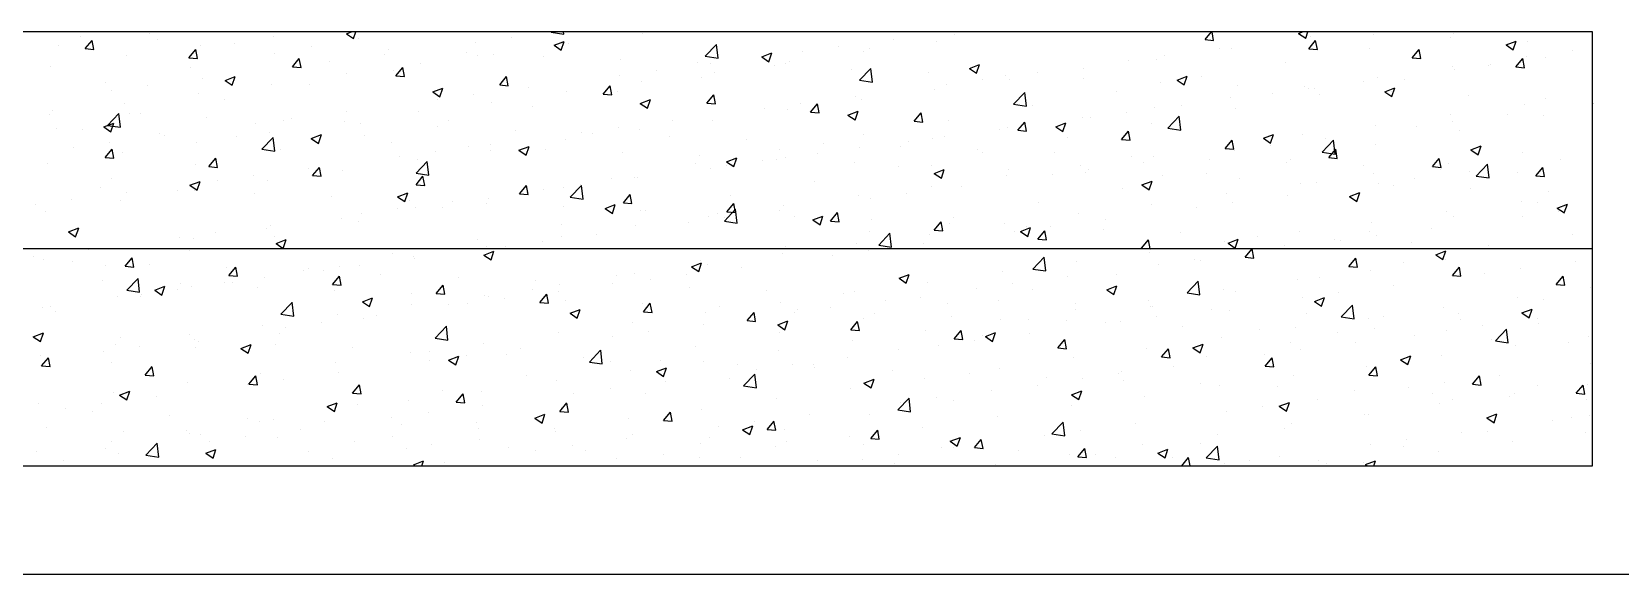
# Model space of a CAD drawing. Header units: millimetres. Extents: x 331487 to 517269, y 198509 to 399936.
# Drawn here: x 426069 to 427169, y 307934 to 308309 of the extents above; entities that cross this region are included whole.
import ezdxf

# ---------------------------------------------------------------- set-up
doc = ezdxf.new("R2010")
doc.units = ezdxf.units.MM
doc.header["$MEASUREMENT"] = 0
doc.layers.add('COLUMN', color=6, linetype='Continuous')
doc.layers.add('FOOTING', color=5, linetype='Continuous')

msp = doc.modelspace()

# ---------------------------------------------------------------- linework, layer by layer
at = {"layer": 'COLUMN'}
for p, q in [((427149.3, 308308.5), (423874.3, 308308.5)), ((427149.3, 308008.5), (427149.3, 308308.5)), ((423874.3, 308008.5), (427149.3, 308008.5))]:
    msp.add_line(p, q, dxfattribs=at)
at = {"layer": 'COLUMN', "color": 2, "linetype": 'Continuous'}
for p, q in [((426150.7, 308307.5), (426150.7, 308307.5)), ((426286.9, 308307.2), (426290.4, 308308.5)), ((426286.9, 308307.2), (426291.9, 308303.8)), ((426291.9, 308303.8), (426293.5, 308308.5)), ((426428.5, 308308.2), (426428.9, 308308.5)), ((426428.5, 308308.2), (426437.4, 308306.8)), ((426437.4, 308306.8), (426437.2, 308308.5)), ((426492.1, 308307.5), (426492.1, 308307.5)), ((426707.5, 308306.9), (426707.5, 308306.9)), ((426881.2, 308303.1), (426885.7, 308308.5)), ((426887.1, 308302.5), (426886, 308308.5)), ((426945.8, 308307.4), (426948.7, 308308.5)), ((426945.8, 308307.4), (426950.8, 308304)), ((426950.8, 308304), (426952.3, 308308.5)), ((426997.8, 308306.5), (426997.8, 308306.5)), ((427053.3, 308307.3), (427053.3, 308307.3)), ((426087.5, 308299.2), (426087.5, 308299.2)), ((426102.8, 308305.2), (426102.8, 308305.2)), ((426106, 308296.9), (426110.9, 308302.6)), ((426106, 308296.9), (426112, 308296.3)), ((426112, 308296.3), (426110.9, 308302.6)), ((426156.1, 308303), (426156.1, 308303)), ((426177.8, 308290.6), (426182.6, 308296.3)), ((426183.8, 308290.1), (426182.6, 308296.3)), ((426185.7, 308298.9), (426185.7, 308298.9)), ((426209.5, 308300.7), (426209.5, 308300.7)), ((426236.2, 308305.3), (426236.2, 308305.3)), ((426262.9, 308298.5), (426262.9, 308298.5)), ((426295.5, 308303.8), (426295.5, 308303.8)), ((426316.3, 308296.2), (426316.3, 308296.2)), ((426376.5, 308301.3), (426376.5, 308301.3)), ((426401.5, 308304.6), (426401.5, 308304.6)), ((426430.6, 308299.2), (426437.6, 308301.9)), ((426430.6, 308299.2), (426435.6, 308295.8)), ((426435.6, 308295.8), (426437.6, 308301.9)), ((426436.1, 308301.9), (426436.1, 308301.9)), ((426440.7, 308300.5), (426440.7, 308300.5)), ((426535.3, 308291.6), (426543.1, 308299.7)), ((426544.2, 308290.2), (426543.1, 308299.7)), ((426627.3, 308298.3), (426627.3, 308298.3)), ((426649.2, 308296.9), (426649.2, 308296.9)), ((426665.2, 308303.3), (426665.2, 308303.3)), ((426695.2, 308301.6), (426695.2, 308301.6)), ((426881.2, 308303.1), (426887.1, 308302.5)), ((426891, 308297), (426891, 308297)), ((426899.7, 308296.7), (426899.7, 308296.7)), ((426951, 308303.7), (426951, 308303.7)), ((426952.9, 308296.8), (426957.7, 308302.5)), ((426952.9, 308296.8), (426958.9, 308296.3)), ((426954.2, 308305.4), (426954.2, 308305.4)), ((426958.9, 308296.3), (426957.7, 308302.5)), ((426995, 308297.3), (426995, 308297.3)), ((427024.6, 308290.5), (427029.4, 308296.3)), ((427030.6, 308290), (427029.4, 308296.2)), ((427051.2, 308304.3), (427051.2, 308304.3)), ((427089.5, 308299.4), (427096.5, 308302.1)), ((427089.5, 308299.4), (427094.5, 308296)), ((427094.5, 308296), (427096.5, 308302.1)), ((427104.6, 308302), (427104.6, 308302)), ((426134.4, 308291.9), (426134.4, 308291.9)), ((426177.8, 308290.6), (426183.8, 308290.1)), ((426237.1, 308293.8), (426237.1, 308293.8)), ((426249.5, 308284.3), (426254.3, 308290.1)), ((426250.4, 308284.7), (426250.4, 308284.7)), ((426255.5, 308283.8), (426254.3, 308290.1)), ((426275.4, 308288), (426275.4, 308288)), ((426313.3, 308292.9), (426313.3, 308292.9)), ((426338.3, 308286.6), (426338.3, 308286.6)), ((426369.7, 308294), (426369.7, 308294)), ((426377.7, 308291.9), (426377.7, 308291.9)), ((426388.8, 308293), (426388.8, 308293)), ((426423, 308291.7), (426423, 308291.7)), ((426476.4, 308289.4), (426476.4, 308289.4)), ((426529.8, 308287.2), (426529.8, 308287.2)), ((426535.3, 308291.6), (426544.2, 308290.2)), ((426539.1, 308286.7), (426539.1, 308286.7)), ((426574.4, 308291.2), (426581.4, 308293.9)), ((426574.4, 308291.2), (426579.3, 308287.8)), ((426579.3, 308287.8), (426581.4, 308293.9)), ((426583.2, 308284.9), (426583.2, 308284.9)), ((426590.9, 308286.9), (426590.9, 308286.9)), ((426593.3, 308288.1), (426593.3, 308288.1)), ((426602.3, 308295), (426602.3, 308295)), ((426644.7, 308295.2), (426644.7, 308295.2)), ((426718.1, 308283.2), (426725.1, 308285.8)), ((426723, 308279.8), (426725.1, 308285.8)), ((426828.1, 308288.8), (426828.1, 308288.8)), ((426847.7, 308289.2), (426847.7, 308289.2)), ((426853.1, 308292.1), (426853.1, 308292.1)), ((426936.7, 308287.3), (426936.7, 308287.3)), ((427024.6, 308290.5), (427030.6, 308290)), ((427077.3, 308285.4), (427077.3, 308285.4)), ((427079, 308285.8), (427079, 308285.8)), ((427096.3, 308284.2), (427101.2, 308290)), ((427102.3, 308283.7), (427101.2, 308290)), ((427103.6, 308291.4), (427103.6, 308291.4)), ((427116.8, 308290.8), (427116.8, 308290.8)), ((427135.6, 308295.4), (427135.6, 308295.4)), ((426082.4, 308284.4), (426082.4, 308284.4)), ((426120.5, 308273.8), (426120.5, 308273.8)), ((426178.8, 308283.8), (426178.8, 308283.8)), ((426187.3, 308276.3), (426187.3, 308276.3)), ((426202.9, 308274.9), (426209.9, 308277.6)), ((426202.9, 308274.9), (426207.9, 308271.6)), ((426207.9, 308271.6), (426209.9, 308277.6)), ((426249.5, 308284.3), (426255.5, 308283.8)), ((426286.9, 308279.5), (426286.9, 308279.5)), ((426319.4, 308281.9), (426319.4, 308281.9)), ((426321.2, 308278), (426326, 308283.8)), ((426321.2, 308278), (426327.2, 308277.5)), ((426327.2, 308277.5), (426326, 308283.8)), ((426393, 308271.8), (426397.8, 308277.5)), ((426398.9, 308271.2), (426397.8, 308277.5)), ((426476.2, 308278.4), (426476.2, 308278.4)), ((426490.9, 308274.2), (426490.9, 308274.2)), ((426501.3, 308281.7), (426501.3, 308281.7)), ((426532.6, 308276.9), (426532.6, 308276.9)), ((426541.4, 308280.6), (426541.4, 308280.6)), ((426636.6, 308282.7), (426636.6, 308282.7)), ((426642, 308275), (426649.8, 308283.2)), ((426642, 308275.1), (426650.9, 308273.7)), ((426650.9, 308273.7), (426649.8, 308283.2)), ((426690, 308280.4), (426690, 308280.4)), ((426718.1, 308283.2), (426723, 308279.8)), ((426727.1, 308275.5), (426727.1, 308275.5)), ((426743.3, 308278.2), (426743.3, 308278.2)), ((426745.9, 308275.8), (426745.9, 308275.8)), ((426765, 308280.4), (426765, 308280.4)), ((426796.7, 308275.9), (426796.7, 308275.9)), ((426797.2, 308282.8), (426797.2, 308282.8)), ((426850.1, 308273.7), (426850.1, 308273.7)), ((426861.8, 308275.1), (426868.8, 308277.8)), ((426861.8, 308275.1), (426866.8, 308271.8)), ((426866.8, 308271.8), (426868.8, 308277.8)), ((426878.4, 308277.3), (426878.4, 308277.3)), ((426990.8, 308274.2), (426990.8, 308274.2)), ((427000.3, 308276.9), (427000.3, 308276.9)), ((427019, 308275.4), (427019, 308275.4)), ((427052.3, 308284.4), (427052.3, 308284.4)), ((427053.9, 308282.5), (427053.9, 308282.5)), ((427096.3, 308284.2), (427102.3, 308283.7)), ((426124.3, 308268.1), (426124.3, 308268.1)), ((426149.4, 308271.4), (426149.4, 308271.4)), ((426184.5, 308265.6), (426184.5, 308265.6)), ((426235, 308272), (426235, 308272)), ((426261.1, 308271.8), (426261.1, 308271.8)), ((426346.6, 308266.9), (426353.6, 308269.6)), ((426346.6, 308266.9), (426351.6, 308263.6)), ((426351.6, 308263.6), (426353.6, 308269.6)), ((426375.2, 308265.1), (426375.2, 308265.1)), ((426393, 308271.8), (426398.9, 308271.2)), ((426413.1, 308270.1), (426413.1, 308270.1)), ((426439.5, 308267.2), (426439.5, 308267.2)), ((426464.7, 308265.5), (426469.5, 308271.2)), ((426464.7, 308265.5), (426470.7, 308265)), ((426470.7, 308265), (426469.5, 308271.2)), ((426474.3, 308266.9), (426474.3, 308266.9)), ((426536.4, 308259.2), (426541.2, 308265)), ((426542.4, 308258.7), (426541.2, 308265)), ((426638.9, 308263.8), (426638.9, 308263.8)), ((426693.9, 308268.3), (426693.9, 308268.3)), ((426702, 308272.2), (426702, 308272.2)), ((426748.7, 308258.5), (426756.5, 308266.6)), ((426757.6, 308257.1), (426756.5, 308266.6)), ((426820, 308267.3), (426820, 308267.3)), ((426898.5, 308263.4), (426898.5, 308263.4)), ((426903.5, 308271.4), (426903.5, 308271.4)), ((426927.9, 308265.9), (426927.9, 308265.9)), ((426949.8, 308270.5), (426949.8, 308270.5)), ((426952.9, 308269.2), (426952.9, 308269.2)), ((426956.9, 308269.1), (426956.9, 308269.1)), ((426960.6, 308265.3), (426960.6, 308265.3)), ((427005.5, 308267.1), (427012.5, 308269.8)), ((427005.5, 308267.1), (427010.5, 308263.8)), ((427010.3, 308266.9), (427010.3, 308266.9)), ((427010.5, 308263.8), (427012.5, 308269.8)), ((427063.6, 308264.6), (427063.6, 308264.6)), ((426083.3, 308254.1), (426083.3, 308254.1)), ((426121.6, 308243.8), (426129.4, 308252)), ((426130.5, 308242.5), (426129.4, 308252)), ((426133.1, 308258.6), (426133.1, 308258.6)), ((426136.7, 308251.9), (426136.7, 308251.9)), ((426144.5, 308251.8), (426144.5, 308251.8)), ((426202.8, 308261.8), (426202.8, 308261.8)), ((426287, 308253.5), (426287, 308253.5)), ((426337.1, 308253.3), (426337.1, 308253.3)), ((426350.2, 308261.8), (426350.2, 308261.8)), ((426387.6, 308259.7), (426387.6, 308259.7)), ((426415.9, 308256.9), (426415.9, 308256.9)), ((426490.3, 308258.9), (426497.3, 308261.6)), ((426490.3, 308258.9), (426495.3, 308255.6)), ((426495.3, 308255.6), (426497.3, 308261.6)), ((426536.4, 308259.2), (426542.4, 308258.7)), ((426576, 308255.6), (426576, 308255.6)), ((426592.1, 308254.8), (426592.1, 308254.8)), ((426601, 308258.9), (426601, 308258.9)), ((426608.1, 308252.9), (426613, 308258.7)), ((426608.1, 308252.9), (426614.1, 308252.4)), ((426614.1, 308252.4), (426613, 308258.7)), ((426634, 308250.9), (426641.1, 308253.6)), ((426639, 308247.5), (426641, 308253.6)), ((426643.4, 308261.9), (426643.4, 308261.9)), ((426679.9, 308246.7), (426684.7, 308252.4)), ((426685.8, 308246.1), (426684.7, 308252.4)), ((426748.7, 308258.5), (426757.6, 308257.1)), ((426761.7, 308257.3), (426761.7, 308257.3)), ((426826.8, 308252.6), (426826.8, 308252.6)), ((426846.5, 308255.9), (426846.5, 308255.9)), ((426864.7, 308257.6), (426864.7, 308257.6)), ((426902.3, 308255.3), (426902.3, 308255.3)), ((427102.4, 308258.1), (427102.4, 308258.1)), ((427117, 308262.4), (427117, 308262.4)), ((427149.2, 308259.1), (427149.3, 308259.2)), ((427149.2, 308259.1), (427149.3, 308259)), ((426081.2, 308251.1), (426081.2, 308251.1)), ((426086.2, 308241.8), (426086.2, 308241.8)), ((426104.4, 308240.7), (426104.4, 308240.7)), ((426118.9, 308242.7), (426125.9, 308245.4)), ((426118.9, 308242.7), (426123.9, 308239.3)), ((426121.6, 308243.8), (426130.5, 308242.5)), ((426123.9, 308239.3), (426125.9, 308245.4)), ((426190, 308249.6), (426190, 308249.6)), ((426224.1, 308245.2), (426224.1, 308245.2)), ((426243.4, 308247.4), (426243.4, 308247.4)), ((426249.1, 308248.5), (426249.1, 308248.5)), ((426285.7, 308246.2), (426285.7, 308246.2)), ((426296.8, 308245.1), (426296.8, 308245.1)), ((426350.2, 308242.9), (426350.2, 308242.9)), ((426357.6, 308246.9), (426357.6, 308246.9)), ((426403.6, 308240.6), (426403.6, 308240.6)), ((426475, 308242.3), (426475, 308242.3)), ((426489.6, 308240.9), (426489.6, 308240.9)), ((426512.8, 308247.3), (426512.8, 308247.3)), ((426540.2, 308247.3), (426540.2, 308247.3)), ((426634, 308250.9), (426639, 308247.6)), ((426679.9, 308246.7), (426685.8, 308246.1)), ((426703.4, 308247.3), (426703.4, 308247.3)), ((426738.6, 308241), (426738.6, 308241)), ((426744.7, 308242.5), (426744.7, 308242.5)), ((426751.6, 308240.4), (426756.4, 308246.1)), ((426757.6, 308239.9), (426756.4, 308246.1)), ((426777.8, 308242.9), (426784.8, 308245.6)), ((426777.8, 308242.9), (426782.7, 308239.5)), ((426782.7, 308239.5), (426784.8, 308245.6)), ((426796, 308249.5), (426796, 308249.5)), ((426801.8, 308249.3), (426801.8, 308249.3)), ((426844, 308245.3), (426844, 308245.3)), ((426855.4, 308241.9), (426863.2, 308250.1)), ((426855.4, 308241.9), (426864.3, 308240.6)), ((426864.3, 308240.6), (426863.2, 308250.1)), ((426999.1, 308243.6), (426999.1, 308243.6)), ((427027.6, 308243.1), (427027.6, 308243.1)), ((427051, 308251.1), (427051, 308251.1)), ((427052.7, 308246.4), (427052.7, 308246.4)), ((427090.5, 308251.4), (427090.5, 308251.4)), ((427115.5, 308250.4), (427115.5, 308250.4)), ((426123.1, 308231.9), (426123.1, 308231.9)), ((426157.7, 308238.4), (426157.7, 308238.4)), ((426160.9, 308236.9), (426160.9, 308236.9)), ((426183.3, 308232.3), (426183.3, 308232.3)), ((426211.1, 308236.2), (426211.1, 308236.2)), ((426228.4, 308227.3), (426236.1, 308235.4)), ((426233.8, 308238.7), (426233.8, 308238.7)), ((426237.3, 308225.9), (426236.1, 308235.4)), ((426262.6, 308234.7), (426269.6, 308237.4)), ((426262.6, 308234.7), (426267.6, 308231.3)), ((426264.5, 308233.9), (426264.5, 308233.9)), ((426267.6, 308231.3), (426269.6, 308237.4)), ((426299.3, 308236.8), (426299.3, 308236.8)), ((426317.9, 308231.7), (426317.9, 308231.7)), ((426386.8, 308230.7), (426386.8, 308230.7)), ((426438.3, 308233.9), (426438.3, 308233.9)), ((426449.9, 308239), (426449.9, 308239)), ((426457, 308238.3), (426457, 308238.3)), ((426510.3, 308236.1), (426510.3, 308236.1)), ((426563.7, 308233.8), (426563.7, 308233.8)), ((426617.1, 308231.6), (426617.1, 308231.6)), ((426645.1, 308237.2), (426645.1, 308237.2)), ((426675.7, 308232.7), (426675.7, 308232.7)), ((426692.7, 308235), (426692.7, 308235)), ((426700.8, 308236), (426700.8, 308236)), ((426751.6, 308240.4), (426757.6, 308239.9)), ((426785.7, 308235.3), (426785.7, 308235.3)), ((426823.3, 308234.1), (426828.1, 308239.9)), ((426823.3, 308234.1), (426829.3, 308233.6)), ((426829.3, 308233.6), (426828.1, 308239.9)), ((426895, 308227.8), (426899.9, 308233.6)), ((426897.2, 308230.1), (426897.2, 308230.1)), ((426901, 308227.3), (426899.9, 308233.6)), ((426921.5, 308234.9), (426928.5, 308237.6)), ((426921.5, 308234.9), (426926.4, 308231.5)), ((426926.4, 308231.5), (426928.5, 308237.6)), ((426926.6, 308229.8), (426926.6, 308229.8)), ((426948.6, 308237.2), (426948.6, 308237.2)), ((426962.2, 308225.4), (426970, 308233.5)), ((426964.5, 308234.8), (426964.5, 308234.8)), ((426971.1, 308224), (426970, 308233.5)), ((426998.8, 308230.3), (426998.8, 308230.3)), ((427057.1, 308240.4), (427057.1, 308240.4)), ((427065.2, 308226.9), (427072.2, 308229.6)), ((427070.2, 308223.5), (427072.2, 308229.6)), ((426098, 308228.6), (426098, 308228.6)), ((426119.9, 308221.6), (426124.7, 308227.4)), ((426119.9, 308221.6), (426125.9, 308221.1)), ((426125.9, 308221.1), (426124.7, 308227.4)), ((426131.9, 308225.3), (426131.9, 308225.3)), ((426191.6, 308215.4), (426196.5, 308221.1)), ((426197.6, 308214.8), (426196.5, 308221.1)), ((426228.4, 308227.3), (426237.3, 308225.9)), ((426241, 308226.8), (426241, 308226.8)), ((426323.9, 308222.4), (426323.9, 308222.4)), ((426335.1, 308210.7), (426342.9, 308218.9)), ((426335.9, 308220), (426335.9, 308220)), ((426344, 308209.4), (426342.9, 308218.9)), ((426348.9, 308225.7), (426348.9, 308225.7)), ((426371.3, 308229.4), (426371.3, 308229.4)), ((426386.4, 308226.4), (426386.4, 308226.4)), ((426406.3, 308226.7), (426413.3, 308229.3)), ((426406.3, 308226.7), (426411.3, 308223.3)), ((426411.3, 308223.3), (426413.3, 308229.3)), ((426424.7, 308227.2), (426424.7, 308227.2)), ((426478, 308224.9), (426478, 308224.9)), ((426531.4, 308222.7), (426531.4, 308222.7)), ((426550, 308218.7), (426557, 308221.3)), ((426550, 308218.7), (426555, 308215.3)), ((426555, 308215.3), (426557, 308221.3)), ((426574.7, 308219.4), (426574.7, 308219.4)), ((426584.8, 308220.4), (426584.8, 308220.4)), ((426586.8, 308227.2), (426586.8, 308227.2)), ((426590.9, 308221.5), (426590.9, 308221.5)), ((426612.6, 308224.4), (426612.6, 308224.4)), ((426642.2, 308228.6), (426642.2, 308228.6)), ((426670.5, 308229.3), (426670.5, 308229.3)), ((426723.9, 308227.1), (426723.9, 308227.1)), ((426727.4, 308225.3), (426727.4, 308225.3)), ((426777.2, 308224.8), (426777.2, 308224.8)), ((426830.6, 308222.6), (426830.6, 308222.6)), ((426845.3, 308222.6), (426845.3, 308222.6)), ((426884, 308220.3), (426884, 308220.3)), ((426895, 308227.8), (426901, 308227.3)), ((426901.6, 308226.5), (426901.6, 308226.5)), ((426940.5, 308220.3), (426940.5, 308220.3)), ((426962.2, 308225.4), (426971.1, 308224)), ((426966.8, 308221.6), (426971.6, 308227.3)), ((426966.8, 308221.6), (426972.7, 308221)), ((426972.7, 308221), (426971.6, 308227.3)), ((427038.5, 308215.3), (427043.3, 308221)), ((427044.5, 308214.8), (427043.3, 308221)), ((427065.2, 308226.9), (427070.2, 308223.5)), ((427101.2, 308224.8), (427101.2, 308224.8)), ((427127.4, 308220.2), (427127.4, 308220.2)), ((426080, 308217.8), (426080, 308217.8)), ((426182.7, 308216.8), (426182.7, 308216.8)), ((426191.6, 308215.4), (426197.6, 308214.8)), ((426222.8, 308209.1), (426222.8, 308209.1)), ((426260.7, 308214.1), (426260.7, 308214.1)), ((426263.4, 308209.1), (426268.2, 308214.8)), ((426263.4, 308209.1), (426269.4, 308208.6)), ((426269.4, 308208.6), (426268.2, 308214.8)), ((426284.5, 308212.9), (426284.5, 308212.9)), ((426335.1, 308210.7), (426344, 308209.4)), ((426335.1, 308202.8), (426339.9, 308208.6)), ((426341.1, 308202.3), (426339.9, 308208.6)), ((426486.5, 308207.8), (426486.5, 308207.8)), ((426488.4, 308207.6), (426488.4, 308207.6)), ((426528.4, 308217.2), (426528.4, 308217.2)), ((426538.9, 308214), (426538.9, 308214)), ((426549.7, 308216.1), (426549.7, 308216.1)), ((426638.2, 308218.1), (426638.2, 308218.1)), ((426669, 308215.3), (426669, 308215.3)), ((426691.6, 308215.9), (426691.6, 308215.9)), ((426693.7, 308210.6), (426700.7, 308213.3)), ((426693.7, 308210.6), (426698.7, 308207.3)), ((426698.7, 308207.3), (426700.7, 308213.3)), ((426743.5, 308209.2), (426743.5, 308209.2)), ((426745, 308213.6), (426745, 308213.6)), ((426775.5, 308209.9), (426775.5, 308209.9)), ((426794.8, 308216.2), (426794.8, 308216.2)), ((426798.3, 308211.4), (426798.3, 308211.4)), ((426800.5, 308213.2), (426800.5, 308213.2)), ((426838.4, 308218.2), (426838.4, 308218.2)), ((426851.7, 308209.1), (426851.7, 308209.1)), ((426882.2, 308210.3), (426882.2, 308210.3)), ((426937.4, 308218), (426937.4, 308218)), ((426990.8, 308215.8), (426990.8, 308215.8)), ((426997.9, 308210.3), (426997.9, 308210.3)), ((427038.5, 308215.3), (427044.5, 308214.8)), ((427044.2, 308213.5), (427044.2, 308213.5)), ((427049.8, 308217.8), (427049.8, 308217.8)), ((427064.2, 308211.9), (427064.2, 308211.9)), ((427068.9, 308208.8), (427076.7, 308217)), ((427068.9, 308208.8), (427077.8, 308207.5)), ((427077.8, 308207.5), (427076.7, 308217)), ((427097.5, 308211.3), (427097.5, 308211.3)), ((427110.2, 308209), (427115, 308214.8)), ((427110.2, 308209), (427116.2, 308208.5)), ((427116.2, 308208.5), (427115, 308214.8)), ((426116.8, 308201.1), (426116.8, 308201.1)), ((426124.3, 308206.8), (426124.3, 308206.8)), ((426134.6, 308197.5), (426134.6, 308197.5)), ((426170.1, 308198.8), (426170.1, 308198.8)), ((426178.6, 308202.4), (426185.6, 308205.1)), ((426178.6, 308202.4), (426183.6, 308199.1)), ((426182.1, 308199), (426182.1, 308199)), ((426183.5, 308199.1), (426185.6, 308205.1)), ((426197.8, 308205.8), (426197.8, 308205.8)), ((426232.6, 308205.4), (426232.6, 308205.4)), ((426322.3, 308194.4), (426329.3, 308197.1)), ((426327.3, 308191.1), (426329.3, 308197.1)), ((426335.1, 308202.8), (426341.1, 308202.3)), ((426406.8, 308196.5), (426411.6, 308202.3)), ((426406.8, 308196.5), (426412.8, 308196)), ((426412.8, 308196), (426411.6, 308202.3)), ((426411.8, 308197.2), (426411.8, 308197.2)), ((426423.6, 308199.5), (426423.6, 308199.5)), ((426437.1, 308200.6), (426437.1, 308200.6)), ((426441.8, 308194.2), (426449.6, 308202.3)), ((426448.6, 308202.8), (426448.6, 308202.8)), ((426450.7, 308192.8), (426449.6, 308202.3)), ((426470.1, 308207.2), (426470.1, 308207.2)), ((426610.7, 308205.3), (426610.7, 308205.3)), ((426674.5, 308196.6), (426674.5, 308196.6)), ((426691.5, 308201.7), (426691.5, 308201.7)), ((426712.3, 308201.6), (426712.3, 308201.6)), ((426823.9, 308200.3), (426823.9, 308200.3)), ((426837.5, 308202.6), (426844.5, 308205.3)), ((426837.5, 308202.6), (426842.4, 308199.3)), ((426842.4, 308199.3), (426844.5, 308205.3)), ((426896, 308196.8), (426896, 308196.8)), ((426905.1, 308206.9), (426905.1, 308206.9)), ((426947.4, 308203.9), (426947.4, 308203.9)), ((426958.5, 308204.6), (426958.5, 308204.6)), ((426981.2, 308194.6), (426988.2, 308197.3)), ((426986.1, 308191.3), (426988.2, 308197.3)), ((427001.3, 308203.6), (427001.3, 308203.6)), ((427011.9, 308202.4), (427011.9, 308202.4)), ((427026.3, 308206.9), (427026.3, 308206.9)), ((427065.2, 308200.1), (427065.2, 308200.1)), ((427118.6, 308197.9), (427118.6, 308197.9)), ((426071.7, 308189.2), (426071.7, 308189.2)), ((426096.8, 308192.5), (426096.8, 308192.5)), ((426130.7, 308192), (426130.7, 308192)), ((426223.5, 308196.5), (426223.5, 308196.5)), ((426276.9, 308194.3), (426276.9, 308194.3)), ((426322.3, 308194.4), (426327.3, 308191.1)), ((426322.6, 308186.2), (426322.6, 308186.2)), ((426330.3, 308192), (426330.3, 308192)), ((426334.6, 308186.7), (426334.6, 308186.7)), ((426353.5, 308187.2), (426353.5, 308187.2)), ((426360.5, 308191.2), (426360.5, 308191.2)), ((426383.7, 308189.8), (426383.7, 308189.8)), ((426385.1, 308193.1), (426385.1, 308193.1)), ((426437.1, 308187.5), (426437.1, 308187.5)), ((426441.8, 308194.2), (426450.7, 308192.8)), ((426466, 308186.4), (426473, 308189.1)), ((426466, 308186.4), (426471, 308183)), ((426471, 308183), (426473, 308189.1)), ((426478.6, 308190.3), (426483.4, 308196)), ((426478.6, 308190.3), (426484.5, 308189.7)), ((426484.5, 308189.7), (426483.4, 308196)), ((426548.5, 308177.6), (426556.3, 308185.8)), ((426550.3, 308184), (426555.1, 308189.7)), ((426552.4, 308195.3), (426552.4, 308195.3)), ((426556.3, 308183.5), (426555.1, 308189.7)), ((426557.4, 308176.3), (426556.3, 308185.8)), ((426589.7, 308188.2), (426589.7, 308188.2)), ((426641, 308195.3), (426641, 308195.3)), ((426649.4, 308193.3), (426649.4, 308193.3)), ((426765.6, 308190.3), (426765.6, 308190.3)), ((426844.1, 308189.3), (426844.1, 308189.3)), ((426875.3, 308187), (426875.3, 308187)), ((426900.3, 308190.3), (426900.3, 308190.3)), ((426938.2, 308195.3), (426938.2, 308195.3)), ((426981.2, 308194.6), (426986.1, 308191.3)), ((427100, 308191.5), (427100, 308191.5)), ((427111.3, 308190.7), (427111.3, 308190.7)), ((427124.9, 308186.6), (427131.9, 308189.3)), ((427124.9, 308186.6), (427129.9, 308183.3)), ((427129.8, 308183.3), (427131.9, 308189.3)), ((426078.8, 308184.5), (426078.8, 308184.5)), ((426234.4, 308174.6), (426234.4, 308174.6)), ((426283.3, 308179.7), (426283.3, 308179.7)), ((426295.2, 308177.2), (426295.2, 308177.2)), ((426297.6, 308182.9), (426297.6, 308182.9)), ((426435.8, 308175.2), (426435.8, 308175.2)), ((426490.4, 308185.3), (426490.4, 308185.3)), ((426494.1, 308185.3), (426494.1, 308185.3)), ((426523.4, 308176.7), (426523.4, 308176.7)), ((426537.7, 308180.7), (426537.7, 308180.7)), ((426543.8, 308183), (426543.8, 308183)), ((426548.4, 308180), (426548.4, 308180)), ((426548.5, 308177.6), (426557.4, 308176.3)), ((426550.3, 308184), (426556.3, 308183.5)), ((426586.3, 308185), (426586.3, 308185)), ((426597.2, 308180.8), (426597.2, 308180.8)), ((426609.7, 308178.4), (426616.7, 308181.1)), ((426609.7, 308178.4), (426614.7, 308175)), ((426614.7, 308175), (426616.7, 308181.1)), ((426622, 308177.7), (426626.8, 308183.5)), ((426622, 308177.7), (426628, 308177.2)), ((426628, 308177.2), (426626.8, 308183.5)), ((426650.6, 308178.5), (426650.6, 308178.5)), ((426693.7, 308171.4), (426698.6, 308177.2)), ((426699.7, 308170.9), (426698.6, 308177.2)), ((426704, 308176.2), (426704, 308176.2)), ((426707.2, 308180.3), (426707.2, 308180.3)), ((426742.2, 308175.9), (426742.2, 308175.9)), ((426793.6, 308182.9), (426793.6, 308182.9)), ((426812.1, 308178.7), (426812.1, 308178.7)), ((426996.7, 308177), (426996.7, 308177)), ((427048.6, 308184.5), (427048.6, 308184.5)), ((427053, 308180.7), (427053, 308180.7)), ((427101.1, 308180.8), (427101.1, 308180.8)), ((427126.1, 308184.1), (427126.1, 308184.1)), ((426094.6, 308170.2), (426101.6, 308172.9)), ((426094.6, 308170.2), (426099.5, 308166.8)), ((426099.5, 308166.8), (426101.6, 308172.8)), ((426171.5, 308166.3), (426171.5, 308166.3)), ((426180.8, 308165.8), (426180.8, 308165.8)), ((426196.5, 308169.6), (426196.5, 308169.6)), ((426231.4, 308172.2), (426231.4, 308172.2)), ((426236.9, 308167.2), (426236.9, 308167.2)), ((426238.3, 308162.2), (426245.3, 308164.8)), ((426243.2, 308158.8), (426245.3, 308164.8)), ((426377.5, 308165.2), (426377.5, 308165.2)), ((426435.9, 308167.3), (426435.9, 308167.3)), ((426460.2, 308168.4), (426460.2, 308168.4)), ((426487.2, 308174.3), (426487.2, 308174.3)), ((426648.9, 308170.3), (426648.9, 308170.3)), ((426655.3, 308161.1), (426663, 308169.2)), ((426664.1, 308159.7), (426663, 308169.2)), ((426690.3, 308168.4), (426690.3, 308168.4)), ((426693.7, 308171.4), (426699.7, 308170.9)), ((426749.2, 308170.4), (426749.2, 308170.4)), ((426753.4, 308170.4), (426760.4, 308173.1)), ((426753.4, 308170.4), (426758.4, 308167)), ((426757.4, 308174), (426757.4, 308174)), ((426758.4, 308167), (426760.4, 308173.1)), ((426765.5, 308165.2), (426770.3, 308170.9)), ((426765.5, 308165.2), (426771.4, 308164.6)), ((426771.4, 308164.6), (426770.3, 308170.9)), ((426774.2, 308173.7), (426774.2, 308173.7)), ((426810.7, 308171.7), (426810.7, 308171.7)), ((426837.2, 308158.9), (426842, 308164.6)), ((426843.2, 308158.4), (426842, 308164.6)), ((426864.1, 308169.5), (426864.1, 308169.5)), ((426897.1, 308162.4), (426904.1, 308165.1)), ((426902.1, 308159), (426904.1, 308165.1)), ((426917.5, 308167.2), (426917.5, 308167.2)), ((426946.2, 308170.6), (426946.2, 308170.6)), ((426970.9, 308165), (426970.9, 308165)), ((426975, 308164.2), (426975, 308164.2)), ((426994.7, 308170.7), (426994.7, 308170.7)), ((427000, 308167.5), (427000, 308167.5)), ((427037.9, 308172.5), (427037.9, 308172.5)), ((427135.3, 308168.7), (427135.3, 308168.7)), ((427149.2, 308164.6), (427149.2, 308164.6)), ((426070.5, 308153), (426070.5, 308153)), ((426108.3, 308158), (426108.3, 308158)), ((426129.5, 308158.7), (426129.5, 308158.7)), ((426178.5, 308157.2), (426178.5, 308157.2)), ((426238.3, 308162.2), (426243.2, 308158.8)), ((426319.1, 308155.2), (426319.1, 308155.2)), ((426333.4, 308153.4), (426333.4, 308153.4)), ((426382, 308154.1), (426389, 308156.8)), ((426382, 308154.1), (426387, 308150.8)), ((426383.9, 308159.8), (426383.9, 308159.8)), ((426387, 308150.8), (426389, 308156.8)), ((426397.3, 308160.1), (426397.3, 308160.1)), ((426422.3, 308163.4), (426422.3, 308163.4)), ((426588.4, 308155), (426588.4, 308155)), ((426590.6, 308160.3), (426590.6, 308160.3)), ((426623.1, 308153.8), (426623.1, 308153.8)), ((426639.8, 308162), (426639.8, 308162)), ((426648.2, 308157.1), (426648.2, 308157.1)), ((426655.3, 308161.1), (426664.1, 308159.7)), ((426686, 308162.1), (426686, 308162.1)), ((426762, 308144.5), (426769.8, 308152.7)), ((426770.9, 308143.2), (426769.8, 308152.7)), ((426837.2, 308158.9), (426843.2, 308158.4)), ((426842.9, 308156), (426842.9, 308156)), ((426894.8, 308163.5), (426894.8, 308163.5)), ((426897.1, 308162.4), (426902.1, 308159)), ((426908.9, 308152.6), (426913.7, 308158.4)), ((426908.9, 308152.6), (426914.9, 308152.1)), ((426911.9, 308155.9), (426911.9, 308155.9)), ((426914.9, 308152.1), (426913.7, 308158.4)), ((426936.4, 308160.7), (426936.4, 308160.7)), ((427024.3, 308162.7), (427024.3, 308162.7)), ((427040.9, 308154.4), (427047.9, 308157.1)), ((427040.9, 308154.4), (427045.8, 308151)), ((427045.8, 308151), (427047.9, 308157.1)), ((427077, 308158.7), (427077, 308158.7)), ((427077.6, 308160.5), (427077.6, 308160.5)), ((427098.7, 308158.2), (427098.7, 308158.2)), ((427131, 308158.2), (427131, 308158.2)), ((426077.6, 308151.2), (426077.6, 308151.2)), ((426097.3, 308150), (426097.3, 308150)), ((426120.2, 308147.1), (426120.2, 308147.1)), ((426133.8, 308146.4), (426138.6, 308152.2)), ((426133.8, 308146.4), (426139.8, 308145.9)), ((426139.8, 308145.9), (426138.6, 308152.2)), ((426150.7, 308147.7), (426150.7, 308147.7)), ((426204.1, 308145.4), (426204.1, 308145.4)), ((426205.5, 308140.1), (426210.3, 308145.9)), ((426211.5, 308139.6), (426210.3, 308145.9)), ((426257.4, 308143.2), (426257.4, 308143.2)), ((426260.8, 308145.2), (426260.8, 308145.2)), ((426271.2, 308143.5), (426271.2, 308143.5)), ((426282.1, 308146.4), (426282.1, 308146.4)), ((426296.3, 308146.8), (426296.3, 308146.8)), ((426334.2, 308151.8), (426334.2, 308151.8)), ((426525.7, 308146.1), (426532.7, 308148.8)), ((426525.7, 308146.1), (426530.7, 308142.8)), ((426530.7, 308142.8), (426532.7, 308148.8)), ((426532.3, 308150.3), (426532.3, 308150.3)), ((426536.5, 308147.5), (426536.5, 308147.5)), ((426560, 308145.5), (426560, 308145.5)), ((426741, 308142.6), (426741, 308142.6)), ((426762, 308144.5), (426770.9, 308143.2)), ((426792.4, 308149.6), (426792.4, 308149.6)), ((426848.9, 308147.6), (426848.9, 308147.6)), ((426874, 308150.9), (426874, 308150.9)), ((426878.1, 308150.7), (426878.1, 308150.7)), ((426980.6, 308146.3), (426985.5, 308152.1)), ((426980.6, 308146.3), (426986.6, 308145.8)), ((426986.6, 308145.8), (426985.5, 308152.1)), ((426995.5, 308143.7), (426995.5, 308143.7)), ((427018.7, 308148.7), (427018.7, 308148.7)), ((427047.4, 308151.2), (427047.4, 308151.2)), ((427052.4, 308140.1), (427057.2, 308145.8)), ((427058.3, 308139.5), (427057.2, 308145.8)), ((427099.8, 308144.6), (427099.8, 308144.6)), ((427137.7, 308149.6), (427137.7, 308149.6)), ((426118.4, 308136.5), (426118.4, 308136.5)), ((426134.9, 308129.9), (426142.7, 308138)), ((426143.8, 308128.5), (426142.7, 308138)), ((426154.2, 308129.9), (426161.2, 308132.6)), ((426159.2, 308126.5), (426161.2, 308132.6)), ((426171.8, 308134.3), (426171.8, 308134.3)), ((426179.6, 308132.5), (426179.6, 308132.5)), ((426202.5, 308135.2), (426202.5, 308135.2)), ((426205.5, 308140.1), (426211.5, 308139.6)), ((426208.1, 308135.2), (426208.1, 308135.2)), ((426225.1, 308132), (426225.1, 308132)), ((426230.1, 308138.9), (426230.1, 308138.9)), ((426277.3, 308133.9), (426282.1, 308139.6)), ((426277.3, 308133.9), (426283.2, 308133.4)), ((426283.2, 308133.3), (426282.1, 308139.6)), ((426310.8, 308140.9), (426310.8, 308140.9)), ((426349, 308127.6), (426353.8, 308133.3)), ((426355, 308127.1), (426353.8, 308133.3)), ((426364.2, 308138.7), (426364.2, 308138.7)), ((426417.6, 308136.4), (426417.6, 308136.4)), ((426434.7, 308134), (426434.7, 308134)), ((426471, 308134.2), (426471, 308134.2)), ((426474, 308140.3), (426474, 308140.3)), ((426486, 308141.1), (426486, 308141.1)), ((426497.1, 308137.2), (426497.1, 308137.2)), ((426522.1, 308140.5), (426522.1, 308140.5)), ((426524.4, 308131.9), (426524.4, 308131.9)), ((426669.4, 308138.1), (426676.4, 308140.8)), ((426669.4, 308138.1), (426674.4, 308134.8)), ((426674.4, 308134.8), (426676.4, 308140.8)), ((426689.1, 308135.1), (426689.1, 308135.1)), ((426722.9, 308131), (426722.9, 308131)), ((426747.9, 308134.3), (426747.9, 308134.3)), ((426761.4, 308130.6), (426761.4, 308130.6)), ((426785.8, 308139.3), (426785.8, 308139.3)), ((426813.1, 308130.1), (426820.1, 308132.8)), ((426818.1, 308126.8), (426820.1, 308132.8)), ((426819.7, 308140.6), (426819.7, 308140.6)), ((426868.7, 308128), (426876.5, 308136.1)), ((426877.6, 308126.6), (426876.5, 308136.1)), ((426944.9, 308137.3), (426944.9, 308137.3)), ((426960.3, 308138.7), (426960.3, 308138.7)), ((427011.6, 308133), (427011.6, 308133)), ((427052.4, 308140.1), (427058.3, 308139.5)), ((427074.8, 308141.3), (427074.8, 308141.3)), ((427124.1, 308133.8), (427128.9, 308139.5)), ((427124.1, 308133.8), (427130.1, 308133.3)), ((427130.1, 308133.3), (427128.9, 308139.5)), ((427148, 308131.4), (427148, 308131.4)), ((426128.3, 308125.4), (426128.3, 308125.4)), ((426134.9, 308129.9), (426143.8, 308128.5)), ((426144.2, 308125.2), (426144.2, 308125.2)), ((426145.2, 308126.9), (426145.2, 308126.9)), ((426154.2, 308129.9), (426159.2, 308126.5)), ((426170.2, 308130.2), (426170.2, 308130.2)), ((426241.6, 308113.3), (426249.4, 308121.4)), ((426250.5, 308112), (426249.4, 308121.5)), ((426278.5, 308129.8), (426278.5, 308129.8)), ((426298, 308121.9), (426305, 308124.6)), ((426298, 308121.9), (426302.9, 308118.5)), ((426302.9, 308118.5), (426305, 308124.6)), ((426331.9, 308127.5), (426331.9, 308127.5)), ((426332.2, 308120.1), (426332.2, 308120.1)), ((426349, 308127.6), (426355, 308127.1)), ((426357.3, 308120.2), (426357.3, 308120.2)), ((426371, 308120.6), (426371, 308120.6)), ((426382.7, 308126.5), (426382.7, 308126.5)), ((426385.3, 308125.2), (426385.3, 308125.2)), ((426396, 308123.9), (426396, 308123.9)), ((426415.6, 308130.2), (426415.6, 308130.2)), ((426420.7, 308121.3), (426425.5, 308127.1)), ((426420.7, 308121.3), (426426.7, 308120.8)), ((426426.7, 308120.8), (426425.5, 308127.1)), ((426433.9, 308128.9), (426433.9, 308128.9)), ((426438.7, 308123), (426438.7, 308123)), ((426492.1, 308120.7), (426492.1, 308120.7)), ((426492.4, 308115), (426497.2, 308120.8)), ((426498.4, 308114.5), (426497.2, 308120.8)), ((426577.7, 308129.7), (426577.7, 308129.7)), ((426587.2, 308121.7), (426587.2, 308121.7)), ((426631.1, 308127.4), (426631.1, 308127.4)), ((426638.6, 308128.7), (426638.6, 308128.7)), ((426659.7, 308122.7), (426659.7, 308122.7)), ((426684.5, 308125.1), (426684.5, 308125.1)), ((426703.1, 308120.6), (426703.1, 308120.6)), ((426737.9, 308122.9), (426737.9, 308122.9)), ((426791.3, 308120.6), (426791.3, 308120.6)), ((426813.1, 308130.1), (426818.1, 308126.8)), ((426841.7, 308122.8), (426841.7, 308122.8)), ((426868.7, 308128), (426877.6, 308126.6)), ((426893.6, 308130.3), (426893.6, 308130.3)), ((426902, 308128.7), (426902, 308128.7)), ((426948.7, 308124.7), (426948.7, 308124.7)), ((426956.8, 308122.1), (426963.8, 308124.8)), ((426956.8, 308122.1), (426961.8, 308118.8)), ((426961.8, 308118.8), (426963.8, 308124.8)), ((426973.7, 308128), (426973.7, 308128)), ((427097.5, 308124.9), (427097.5, 308124.9)), ((427115.2, 308123.7), (427115.2, 308123.7)), ((426076.3, 308117.9), (426076.3, 308117.9)), ((426082, 308118.6), (426082, 308118.6)), ((426085.9, 308115.2), (426085.9, 308115.2)), ((426241.6, 308113.3), (426250.5, 308112)), ((426280.9, 308113.1), (426280.9, 308113.1)), ((426299, 308110.2), (426299, 308110.2)), ((426307.8, 308112.3), (426307.8, 308112.3)), ((426441.7, 308113.9), (426448.7, 308116.6)), ((426441.7, 308113.9), (426446.6, 308110.5)), ((426446.6, 308110.5), (426448.7, 308116.6)), ((426492.4, 308115), (426498.4, 308114.5)), ((426535.3, 308114.2), (426535.3, 308114.2)), ((426545.4, 308118.5), (426545.4, 308118.5)), ((426564.2, 308108.8), (426569, 308114.5)), ((426564.2, 308108.8), (426570.1, 308108.3)), ((426570.1, 308108.2), (426569, 308114.5)), ((426596.8, 308114.4), (426596.8, 308114.4)), ((426598.8, 308116.2), (426598.8, 308116.2)), ((426621.9, 308117.7), (426621.9, 308117.7)), ((426644.8, 308110.6), (426644.8, 308110.6)), ((426652.2, 308114), (426652.2, 308114)), ((426705.6, 308111.7), (426705.6, 308111.7)), ((426739.8, 308109.3), (426739.8, 308109.3)), ((426759, 308109.5), (426759, 308109.5)), ((426785.4, 308108.7), (426785.4, 308108.7)), ((426791.2, 308116.4), (426791.2, 308116.4)), ((426843.7, 308118.7), (426843.7, 308118.7)), ((426844.6, 308118.4), (426844.6, 308118.4)), ((426847.7, 308111.4), (426847.7, 308111.4)), ((426885.5, 308116.4), (426885.5, 308116.4)), ((426898, 308116.1), (426898, 308116.1)), ((426951.4, 308113.9), (426951.4, 308113.9)), ((426975.4, 308111.4), (426983.2, 308119.5)), ((426975.4, 308111.4), (426984.3, 308110.1)), ((426984.3, 308110.1), (426983.2, 308119.6)), ((426994.2, 308110.4), (426994.2, 308110.4)), ((427004.8, 308111.6), (427004.8, 308111.6)), ((427046.2, 308117.9), (427046.2, 308117.9)), ((427056.9, 308113.7), (427056.9, 308113.7)), ((427058.2, 308109.4), (427058.2, 308109.4)), ((427100.5, 308114.1), (427107.5, 308116.8)), ((427100.5, 308114.1), (427105.5, 308110.7)), ((427105.5, 308110.7), (427107.5, 308116.8)), ((427111.4, 308110.2), (427111.4, 308110.2)), ((426070.2, 308097.6), (426077.2, 308100.3)), ((426070.2, 308097.6), (426075.2, 308094.3)), ((426075.2, 308094.3), (426077.2, 308100.3)), ((426077.4, 308099.1), (426077.4, 308099.1)), ((426178.4, 308099.2), (426178.4, 308099.2)), ((426228.9, 308105.6), (426228.9, 308105.6)), ((426240.7, 308100.2), (426240.7, 308100.2)), ((426244.9, 308104), (426244.9, 308104)), ((426270, 308107.3), (426270, 308107.3)), ((426348.3, 308096.8), (426356.1, 308104.9)), ((426357.2, 308095.4), (426356.1, 308104.9)), ((426433.4, 308100.7), (426433.4, 308100.7)), ((426470.8, 308097.8), (426470.8, 308097.8)), ((426484.8, 308107.8), (426484.8, 308107.8)), ((426495.8, 308101.1), (426495.8, 308101.1)), ((426533.7, 308106.1), (426533.7, 308106.1)), ((426585.4, 308105.9), (426592.4, 308108.6)), ((426585.4, 308105.9), (426590.4, 308102.5)), ((426586.5, 308100.6), (426586.5, 308100.6)), ((426590.4, 308102.5), (426592.4, 308108.6)), ((426635.9, 308102.5), (426640.7, 308108.2)), ((426635.9, 308102.5), (426641.9, 308102)), ((426641.9, 308102), (426640.7, 308108.2)), ((426687.9, 308101.8), (426687.9, 308101.8)), ((426707.6, 308096.2), (426712.4, 308102)), ((426713.6, 308095.7), (426712.4, 308102)), ((426727.1, 308098.7), (426727.1, 308098.7)), ((426729.1, 308097.9), (426736.1, 308100.6)), ((426729.1, 308097.9), (426734.1, 308094.5)), ((426734.1, 308094.5), (426736.1, 308100.6)), ((426759.5, 308099.8), (426759.5, 308099.8)), ((426812.3, 308107.2), (426812.3, 308107.2)), ((426822.6, 308108.1), (426822.6, 308108.1)), ((426865.7, 308104.9), (426865.7, 308104.9)), ((426919.1, 308102.7), (426919.1, 308102.7)), ((426943.7, 308104), (426943.7, 308104)), ((426972.5, 308100.4), (426972.5, 308100.4)), ((426998.5, 308103.7), (426998.5, 308103.7)), ((427025.9, 308098.2), (427025.9, 308098.2)), ((427048.5, 308101.9), (427048.5, 308101.9)), ((427073.5, 308105.2), (427073.5, 308105.2)), ((427082.1, 308094.9), (427089.9, 308103)), ((427091, 308093.5), (427089.9, 308103)), ((427111.6, 308107.1), (427111.6, 308107.1)), ((427146.8, 308098.1), (427146.8, 308098.1)), ((426118.9, 308087.5), (426118.9, 308087.5)), ((426127.1, 308092.1), (426127.1, 308092.1)), ((426130.8, 308096.9), (426130.8, 308096.9)), ((426143.9, 308090.7), (426143.9, 308090.7)), ((426181.8, 308095.7), (426181.8, 308095.7)), ((426182.4, 308090.2), (426182.4, 308090.2)), ((426184.2, 308094.6), (426184.2, 308094.6)), ((426213.9, 308089.6), (426220.9, 308092.3)), ((426213.9, 308089.6), (426218.9, 308086.3)), ((426218.9, 308086.3), (426220.9, 308092.3)), ((426237.5, 308092.4), (426237.5, 308092.4)), ((426290.9, 308090.1), (426290.9, 308090.1)), ((426331, 308086.8), (426331, 308086.8)), ((426344.3, 308087.8), (426344.3, 308087.8)), ((426348.3, 308096.8), (426357.2, 308095.4)), ((426381.5, 308093.2), (426381.5, 308093.2)), ((426407.6, 308089.5), (426407.6, 308089.5)), ((426455.1, 308080.2), (426462.8, 308088.3)), ((426464, 308078.9), (426462.9, 308088.3)), ((426528.2, 308090.6), (426528.2, 308090.6)), ((426586, 308088.4), (426586, 308088.4)), ((426637.4, 308095.4), (426637.4, 308095.4)), ((426668.8, 308088.7), (426668.8, 308088.7)), ((426696.6, 308091.6), (426696.6, 308091.6)), ((426707.6, 308096.2), (426713.6, 308095.7)), ((426721.6, 308094.8), (426721.6, 308094.8)), ((426779.3, 308089.9), (426784.2, 308095.7)), ((426779.3, 308089.9), (426785.3, 308089.4)), ((426785.3, 308089.4), (426784.2, 308095.7)), ((426840.4, 308089.5), (426840.4, 308089.5)), ((426851.1, 308083.7), (426855.9, 308089.4)), ((426857, 308083.1), (426855.9, 308089.4)), ((426872.8, 308089.9), (426879.8, 308092.5)), ((426872.8, 308089.9), (426877.8, 308086.5)), ((426877.8, 308086.5), (426879.8, 308092.5)), ((426892.4, 308097), (426892.4, 308097)), ((426940.2, 308093.7), (426940.2, 308093.7)), ((426947.4, 308088.6), (426947.4, 308088.6)), ((426985.3, 308093.6), (426985.3, 308093.6)), ((427079.3, 308095.9), (427079.3, 308095.9)), ((427082.2, 308094.9), (427091, 308093.5)), ((427096.3, 308091.7), (427096.3, 308091.7)), ((427132.6, 308093.7), (427132.6, 308093.7)), ((426075.1, 308084.6), (426075.1, 308084.6)), ((426075.9, 308077.5), (426080.8, 308083.2)), ((426075.9, 308077.5), (426081.9, 308077)), ((426081.9, 308077), (426080.8, 308083.2)), ((426124.1, 308080.2), (426124.1, 308080.2)), ((426147.7, 308071.2), (426152.5, 308077)), ((426153.6, 308070.7), (426152.5, 308076.9)), ((426279.6, 308079.8), (426279.6, 308079.8)), ((426344.7, 308081.2), (426344.7, 308081.2)), ((426357.6, 308081.6), (426364.7, 308084.3)), ((426357.6, 308081.6), (426362.6, 308078.3)), ((426362.6, 308078.3), (426364.6, 308084.3)), ((426369.7, 308084.5), (426369.7, 308084.5)), ((426397.7, 308085.6), (426397.7, 308085.6)), ((426451.1, 308083.3), (426451.1, 308083.3)), ((426455.1, 308080.2), (426464, 308078.9)), ((426469.8, 308080.6), (426469.8, 308080.6)), ((426501.4, 308073.6), (426508.4, 308076.3)), ((426504.5, 308081.1), (426504.5, 308081.1)), ((426506.3, 308070.3), (426508.4, 308076.3)), ((426534.1, 308080.9), (426534.1, 308080.9)), ((426557.8, 308078.8), (426557.8, 308078.8)), ((426595.5, 308078.3), (426595.5, 308078.3)), ((426610.4, 308078.6), (426610.4, 308078.6)), ((426611.2, 308076.6), (426611.2, 308076.6)), ((426633.4, 308083.2), (426633.4, 308083.2)), ((426738.6, 308076), (426738.6, 308076)), ((426789.9, 308083.1), (426789.9, 308083.1)), ((426851.1, 308083.7), (426857, 308083.2)), ((426859.2, 308077), (426859.2, 308077)), ((426881.9, 308083.7), (426881.9, 308083.7)), ((426922.4, 308085.3), (426922.4, 308085.3)), ((426922.8, 308077.4), (426927.6, 308083.1)), ((426922.8, 308077.4), (426928.8, 308076.9)), ((426928.8, 308076.9), (426927.6, 308083.1)), ((426993, 308077.1), (426993, 308077.1)), ((426994.5, 308071.1), (426999.3, 308076.9)), ((427000.5, 308070.6), (426999.3, 308076.9)), ((427016.5, 308081.8), (427023.5, 308084.5)), ((427016.5, 308081.8), (427021.5, 308078.5)), ((427021.5, 308078.5), (427023.5, 308084.5)), ((427045, 308084.6), (427045, 308084.6)), ((427148.2, 308079.1), (427148.2, 308079.1)), ((426147.7, 308071.2), (426153.7, 308070.7)), ((426177.2, 308065.9), (426177.2, 308065.9)), ((426219.4, 308064.9), (426224.2, 308070.7)), ((426219.4, 308064.9), (426225.4, 308064.4)), ((426225.4, 308064.4), (426224.2, 308070.7)), ((426227.7, 308072.3), (426227.7, 308072.3)), ((426243.7, 308067.9), (426243.7, 308067.9)), ((426281.5, 308072.9), (426281.5, 308072.9)), ((426411.5, 308070.6), (426411.5, 308070.6)), ((426432.2, 308067.4), (426432.2, 308067.4)), ((426483.6, 308074.5), (426483.6, 308074.5)), ((426501.4, 308073.6), (426506.3, 308070.3)), ((426507.4, 308066.6), (426507.4, 308066.6)), ((426552.1, 308068.6), (426552.1, 308068.6)), ((426561.8, 308063.7), (426569.6, 308071.8)), ((426570.7, 308062.3), (426569.6, 308071.8)), ((426570.5, 308075), (426570.5, 308075)), ((426645.1, 308065.6), (426652.1, 308068.3)), ((426645.1, 308065.6), (426650.1, 308062.3)), ((426650, 308062.3), (426652.1, 308068.3)), ((426664.6, 308074.3), (426664.6, 308074.3)), ((426686.7, 308068.5), (426686.7, 308068.5)), ((426718, 308072.1), (426718, 308072.1)), ((426771.4, 308069.8), (426771.4, 308069.8)), ((426796.3, 308068.7), (426796.3, 308068.7)), ((426821.4, 308072), (426821.4, 308072)), ((426823.6, 308073.7), (426823.6, 308073.7)), ((426824.7, 308067.5), (426824.7, 308067.5)), ((426878.1, 308065.3), (426878.1, 308065.3)), ((426942.5, 308070.7), (426942.5, 308070.7)), ((426994.5, 308071.1), (427000.5, 308070.6)), ((427047.2, 308065.8), (427047.2, 308065.8)), ((427066.2, 308064.8), (427071.1, 308070.6)), ((427066.2, 308064.8), (427072.2, 308064.3)), ((427072.2, 308064.3), (427071.1, 308070.6)), ((427085.1, 308070.7), (427085.1, 308070.7)), ((427145.6, 308064.8), (427145.6, 308064.8)), ((426125.9, 308058.8), (426125.9, 308058.8)), ((426129.9, 308057.4), (426136.9, 308060.1)), ((426129.9, 308057.4), (426134.9, 308054)), ((426134.9, 308054), (426136.9, 308060.1)), ((426155.5, 308056.3), (426155.5, 308056.3)), ((426218.6, 308064.6), (426218.6, 308064.6)), ((426291.1, 308058.7), (426295.9, 308064.4)), ((426291.1, 308058.7), (426297.1, 308058.1)), ((426297.1, 308058.1), (426295.9, 308064.4)), ((426353.2, 308060.6), (426353.2, 308060.6)), ((426362.9, 308052.4), (426367.7, 308058.1)), ((426368.8, 308051.9), (426367.7, 308058.1)), ((426380.3, 308059.9), (426380.3, 308059.9)), ((426444.4, 308058.4), (426444.4, 308058.4)), ((426469.5, 308061.7), (426469.5, 308061.7)), ((426493.8, 308058.6), (426493.8, 308058.6)), ((426561.8, 308063.7), (426570.7, 308062.3)), ((426584.8, 308055.1), (426584.8, 308055.1)), ((426636.1, 308062.1), (426636.1, 308062.1)), ((426668.5, 308047.1), (426676.3, 308055.2)), ((426677.4, 308045.7), (426676.3, 308055.2)), ((426695.3, 308055.4), (426695.3, 308055.4)), ((426706.9, 308053.7), (426706.9, 308053.7)), ((426733.2, 308060.4), (426733.2, 308060.4)), ((426765.3, 308063.7), (426765.3, 308063.7)), ((426788.8, 308057.6), (426795.8, 308060.3)), ((426788.8, 308057.6), (426793.8, 308054.2)), ((426793.8, 308054.2), (426795.8, 308060.3)), ((426839.2, 308056.2), (426839.2, 308056.2)), ((426891.2, 308063.7), (426891.2, 308063.7)), ((426931.5, 308063), (426931.5, 308063)), ((426959, 308054.1), (426959, 308054.1)), ((426984.9, 308060.8), (426984.9, 308060.8)), ((427022.1, 308062.5), (427022.1, 308062.5)), ((427038.3, 308058.5), (427038.3, 308058.5)), ((427052.7, 308054.1), (427052.7, 308054.1)), ((427091.7, 308056.3), (427091.7, 308056.3)), ((427095.1, 308058.4), (427095.1, 308058.4)), ((427111, 308064.1), (427111, 308064.1)), ((427138, 308058.6), (427142.8, 308064.3)), ((427138, 308058.6), (427143.9, 308058)), ((427143.9, 308058), (427142.8, 308064.3)), ((427145, 308054), (427145, 308054)), ((426073.9, 308051.3), (426073.9, 308051.3)), ((426092.6, 308048), (426092.6, 308048)), ((426111.3, 308045.8), (426111.3, 308045.8)), ((426117.6, 308051.3), (426117.6, 308051.3)), ((426164.7, 308043.5), (426164.7, 308043.5)), ((426273.6, 308049.4), (426280.6, 308052.1)), ((426273.6, 308049.4), (426278.6, 308046)), ((426278.4, 308046.5), (426278.4, 308046.5)), ((426278.6, 308046), (426280.6, 308052.1)), ((426294.9, 308050.6), (426294.9, 308050.6)), ((426329.8, 308053.5), (426329.8, 308053.5)), ((426343.4, 308045.1), (426343.4, 308045.1)), ((426362.9, 308052.4), (426368.8, 308051.9)), ((426381.3, 308050), (426381.3, 308050)), ((426417.3, 308041.4), (426424.3, 308044.1)), ((426422.3, 308038), (426424.3, 308044.1)), ((426434.6, 308046.1), (426439.4, 308051.9)), ((426434.6, 308046.1), (426440.6, 308045.6)), ((426435.5, 308048.6), (426435.5, 308048.6)), ((426440.6, 308045.6), (426439.4, 308051.8)), ((426506.3, 308039.8), (426511.1, 308045.6)), ((426512.3, 308039.3), (426511.1, 308045.6)), ((426532.9, 308047.6), (426532.9, 308047.6)), ((426607.1, 308043.8), (426607.1, 308043.8)), ((426648.6, 308043.7), (426648.6, 308043.7)), ((426668.5, 308047.1), (426677.4, 308045.7)), ((426670.3, 308052.1), (426670.3, 308052.1)), ((426737.4, 308042.7), (426737.4, 308042.7)), ((426788.7, 308049.8), (426788.7, 308049.8)), ((426896.1, 308045.9), (426896.1, 308045.9)), ((426921.1, 308049.2), (426921.1, 308049.2)), ((426932.5, 308049.6), (426939.5, 308052.3)), ((426932.5, 308049.6), (426937.5, 308046.2)), ((426937.5, 308046.2), (426939.5, 308052.3)), ((426991.8, 308043.8), (426991.8, 308043.8)), ((426994.4, 308044), (426994.4, 308044)), ((427043.7, 308051.3), (427043.7, 308051.3)), ((427076.2, 308041.6), (427083.2, 308044.3)), ((427081.2, 308038.2), (427083.2, 308044.3)), ((427146.9, 308042.9), (427146.9, 308042.9)), ((426079, 308034.6), (426079, 308034.6)), ((426132.4, 308032.3), (426132.4, 308032.3)), ((426176, 308032.6), (426176, 308032.6)), ((426218.1, 308041.3), (426218.1, 308041.3)), ((426226.5, 308039), (426226.5, 308039)), ((426236.6, 308040.5), (426236.6, 308040.5)), ((426255.2, 308033.4), (426255.2, 308033.4)), ((426271.5, 308039), (426271.5, 308039)), ((426318.4, 308041.8), (426318.4, 308041.8)), ((426324.8, 308036.7), (426324.8, 308036.7)), ((426377.2, 308038.6), (426377.2, 308038.6)), ((426378.2, 308034.5), (426378.2, 308034.5)), ((426417.3, 308041.4), (426422.3, 308038)), ((426431, 308034.1), (426431, 308034.1)), ((426431.6, 308032.2), (426431.6, 308032.2)), ((426482.3, 308041.2), (426482.3, 308041.2)), ((426506.3, 308039.8), (426512.3, 308039.3)), ((426544.2, 308035.5), (426544.2, 308035.5)), ((426561.1, 308033.4), (426568.1, 308036)), ((426561.1, 308033.4), (426566, 308030)), ((426566, 308030), (426568.1, 308036)), ((426569.2, 308038.8), (426569.2, 308038.8)), ((426578, 308033.6), (426582.9, 308039.3)), ((426578, 308033.6), (426584, 308033)), ((426584, 308033), (426582.8, 308039.3)), ((426590.3, 308033.6), (426590.3, 308033.6)), ((426649.8, 308027.3), (426654.6, 308033)), ((426655.7, 308026.8), (426654.6, 308033)), ((426685.4, 308035.2), (426685.4, 308035.2)), ((426775.2, 308030.6), (426783, 308038.7)), ((426784.1, 308029.2), (426783, 308038.7)), ((426795.1, 308032.6), (426795.1, 308032.6)), ((426832.9, 308037.5), (426832.9, 308037.5)), ((426936.1, 308034), (426936.1, 308034)), ((426941.3, 308037.4), (426941.3, 308037.4)), ((427076.2, 308041.6), (427081.2, 308038.2)), ((427076.7, 308032.1), (427076.7, 308032.1)), ((427121.9, 308039.6), (427121.9, 308039.6)), ((427135, 308042.1), (427135, 308042.1)), ((426124.6, 308025.6), (426124.6, 308025.6)), ((426148.1, 308015.9), (426155.9, 308024)), ((426157, 308014.5), (426155.9, 308024)), ((426178.2, 308030.5), (426178.2, 308030.5)), ((426185.8, 308030.1), (426185.8, 308030.1)), ((426192.3, 308025.2), (426192.3, 308025.2)), ((426217.4, 308028.5), (426217.4, 308028.5)), ((426239.2, 308027.8), (426239.2, 308027.8)), ((426292.5, 308025.6), (426292.5, 308025.6)), ((426318.8, 308028.6), (426318.8, 308028.6)), ((426345.9, 308023.3), (426345.9, 308023.3)), ((426379.1, 308026.6), (426379.1, 308026.6)), ((426399.3, 308021.1), (426399.3, 308021.1)), ((426443.2, 308022.2), (426443.2, 308022.2)), ((426481, 308027.2), (426481, 308027.2)), ((426485, 308030), (426485, 308030)), ((426532, 308023.6), (426532, 308023.6)), ((426538.4, 308027.7), (426538.4, 308027.7)), ((426583.6, 308021.8), (426583.6, 308021.8)), ((426591.7, 308025.5), (426591.7, 308025.5)), ((426634.9, 308028.8), (426634.9, 308028.8)), ((426645.1, 308023.2), (426645.1, 308023.2)), ((426649.8, 308027.3), (426655.7, 308026.8)), ((426698.5, 308021), (426698.5, 308021)), ((426704.8, 308025.4), (426711.8, 308028)), ((426704.8, 308025.4), (426709.7, 308022)), ((426706.9, 308021), (426706.9, 308021)), ((426709.7, 308022), (426711.8, 308028)), ((426721.5, 308021), (426726.3, 308026.7)), ((426721.5, 308021), (426727.5, 308020.5)), ((426727.5, 308020.5), (426726.3, 308026.7)), ((426770, 308029.3), (426770, 308029.3)), ((426775.2, 308030.6), (426784.1, 308029.2)), ((426838, 308022.9), (426838, 308022.9)), ((426877.8, 308024), (426877.8, 308024)), ((426882, 308014), (426889.7, 308022.1)), ((426890.9, 308012.6), (426889.7, 308022.1)), ((426890, 308030.4), (426890, 308030.4)), ((426995.8, 308023), (426995.8, 308023)), ((427018.4, 308022.1), (427018.4, 308022.1)), ((427020.9, 308026.3), (427020.9, 308026.3)), ((427058.7, 308031.3), (427058.7, 308031.3)), ((427093.9, 308025.1), (427093.9, 308025.1)), ((427144.4, 308031.5), (427144.4, 308031.5)), ((426072.7, 308018.1), (426072.7, 308018.1)), ((426091.3, 308011.9), (426091.3, 308011.9)), ((426119.9, 308020.5), (426119.9, 308020.5)), ((426129.2, 308016.9), (426129.2, 308016.9)), ((426148.1, 308015.9), (426157, 308014.5)), ((426189.6, 308017.1), (426196.6, 308019.8)), ((426189.6, 308017.1), (426194.6, 308013.8)), ((426194.6, 308013.8), (426196.6, 308019.8)), ((426260.5, 308018.6), (426260.5, 308018.6)), ((426277.2, 308013.2), (426277.2, 308013.2)), ((426328.6, 308020.2), (426328.6, 308020.2)), ((426333.3, 308009.1), (426340.3, 308011.8)), ((426339.2, 308008.5), (426340.3, 308011.8)), ((426355, 308010.6), (426355, 308010.6)), ((426418.1, 308018.9), (426418.1, 308018.9)), ((426452.7, 308018.8), (426452.7, 308018.8)), ((426473.7, 308013.6), (426473.7, 308013.6)), ((426506.1, 308016.5), (426506.1, 308016.5)), ((426531.6, 308014.3), (426531.6, 308014.3)), ((426559.4, 308014.3), (426559.4, 308014.3)), ((426612.8, 308012), (426612.8, 308012)), ((426644, 308012.7), (426644, 308012.7)), ((426666.2, 308009.8), (426666.2, 308009.8)), ((426669, 308016), (426669, 308016)), ((426751.9, 308018.7), (426751.9, 308018.7)), ((426787.5, 308016.5), (426787.5, 308016.5)), ((426793.2, 308014.7), (426798, 308020.5)), ((426793.2, 308014.7), (426799.2, 308014.2)), ((426799.2, 308014.2), (426798, 308020.5)), ((426805.3, 308016.4), (426805.3, 308016.4)), ((426819.4, 308014), (426819.4, 308014)), ((426848.5, 308017.3), (426855.5, 308020)), ((426848.5, 308017.3), (426853.5, 308014)), ((426853.5, 308014), (426855.5, 308020)), ((426858.7, 308014.2), (426858.7, 308014.2)), ((426865, 308008.5), (426869.8, 308014.2)), ((426870.8, 308008.5), (426869.8, 308014.2)), ((426882, 308014), (426890.9, 308012.6)), ((426894.8, 308009.7), (426894.8, 308009.7)), ((426912, 308011.9), (426912, 308011.9)), ((426932.7, 308014.7), (426932.7, 308014.7)), ((426960, 308012.1), (426960, 308012.1)), ((426965.4, 308009.7), (426965.4, 308009.7)), ((426990.6, 308010.5), (426990.6, 308010.5)), ((426992.2, 308009.3), (426999.2, 308012)), ((426998, 308008.5), (426999.2, 308012)), ((427042.5, 308018), (427042.5, 308018)), ((426202.2, 308008.6), (426202.2, 308008.6)), ((426333.3, 308009.1), (426334.2, 308008.5)), ((426736.2, 308009.4), (426736.2, 308009.4)), ((426992.2, 308009.3), (426993.4, 308008.5))]:
    msp.add_line(p, q, dxfattribs=at)
at = {"layer": 'FOOTING'}
for p, q in [((427149.3, 308158.5), (423874.3, 308158.5)), ((423799.3, 307933.5), (427224.3, 307933.5))]:
    msp.add_line(p, q, dxfattribs=at)

doc.saveas('drawing.dxf')
